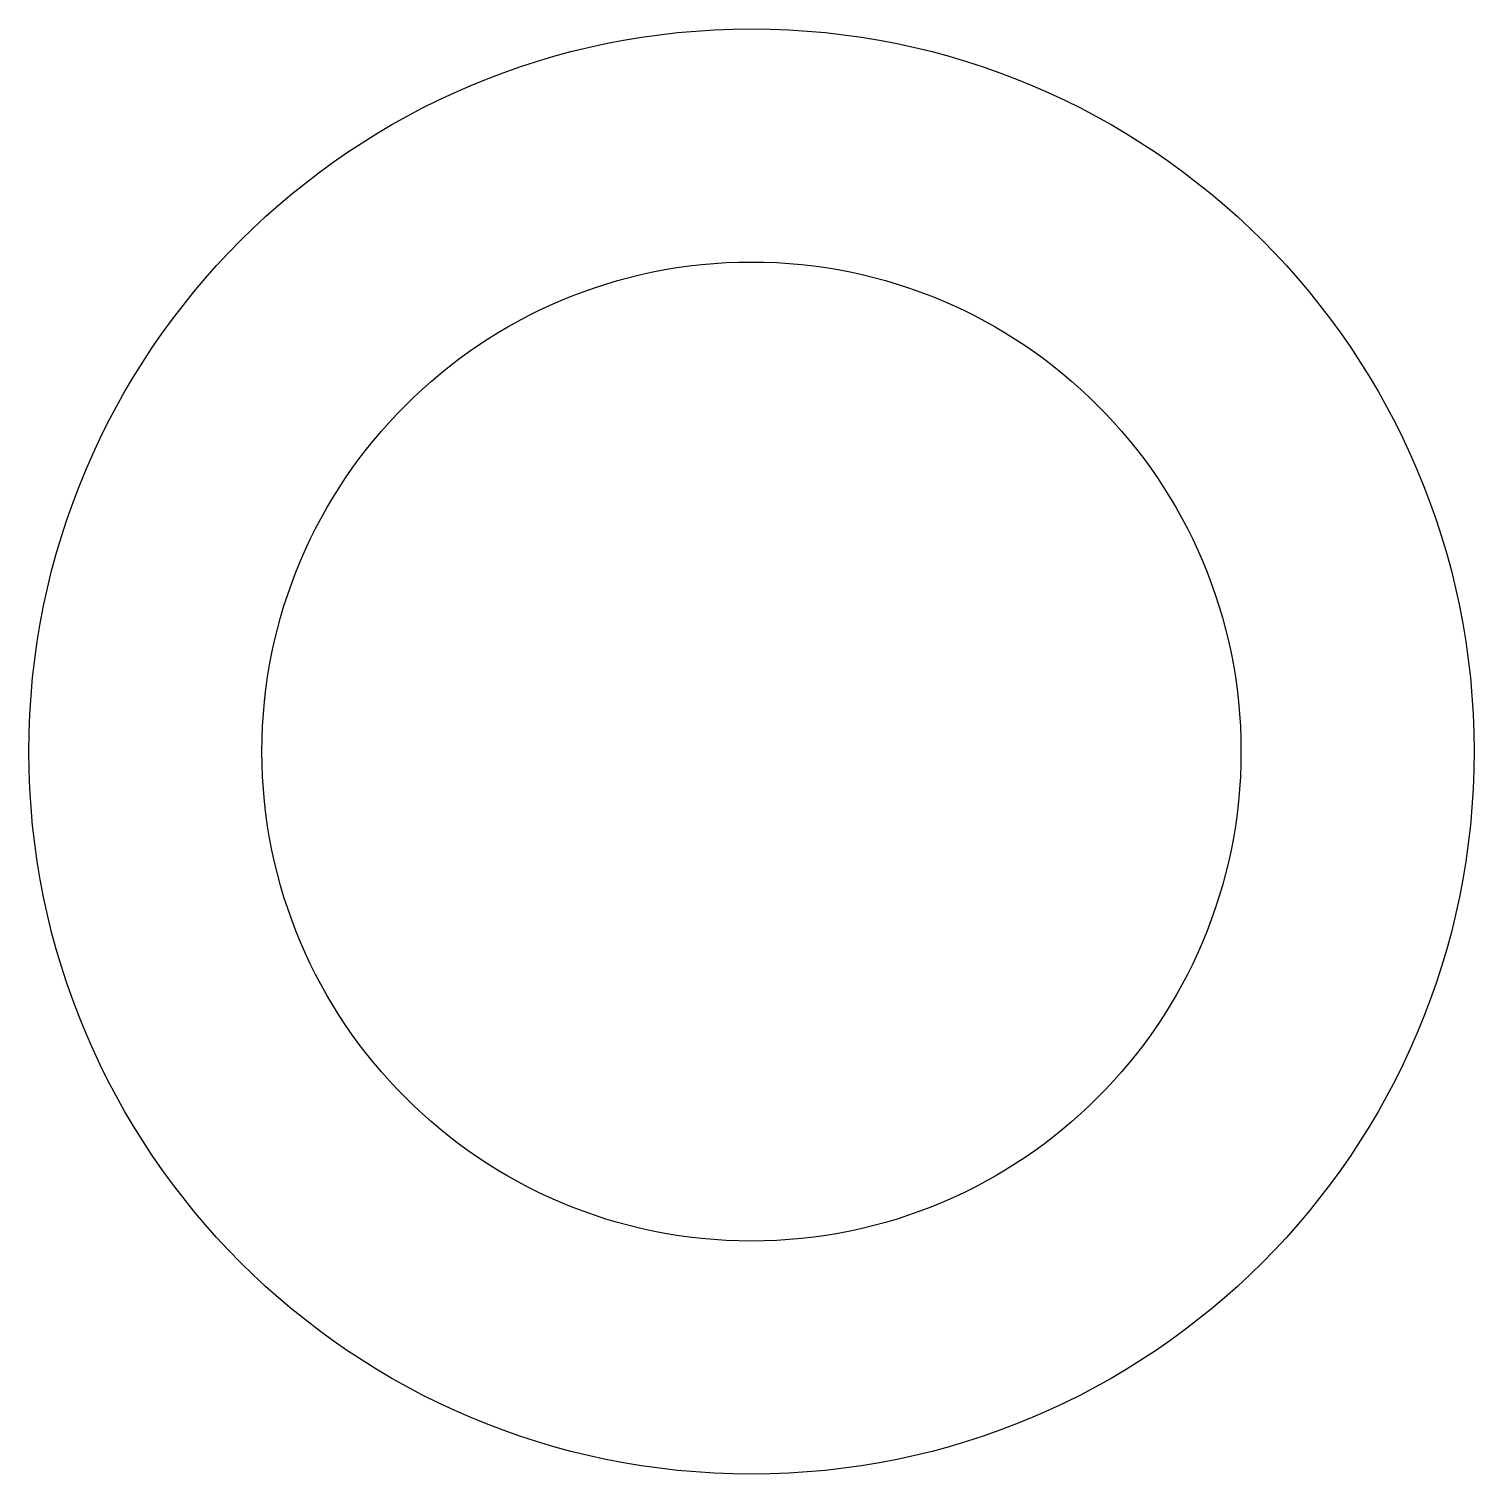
# Model space of a CAD drawing. Header units: millimetres. Extents: x -78.26 to -72.06, y -22.68 to -16.48.
import ezdxf

# ---------------------------------------------------------------- set-up
doc = ezdxf.new("R2010")
doc.units = ezdxf.units.MM
doc.layers.get('0').update_dxf_attribs({"linetype": 'CONTINUOUS'})

msp = doc.modelspace()

# ---------------------------------------------------------------- linework, layer by layer
for radius in [3.1, 2.1]:
    msp.add_circle((-75.1607, -19.5818), radius)

doc.saveas('drawing.dxf')
